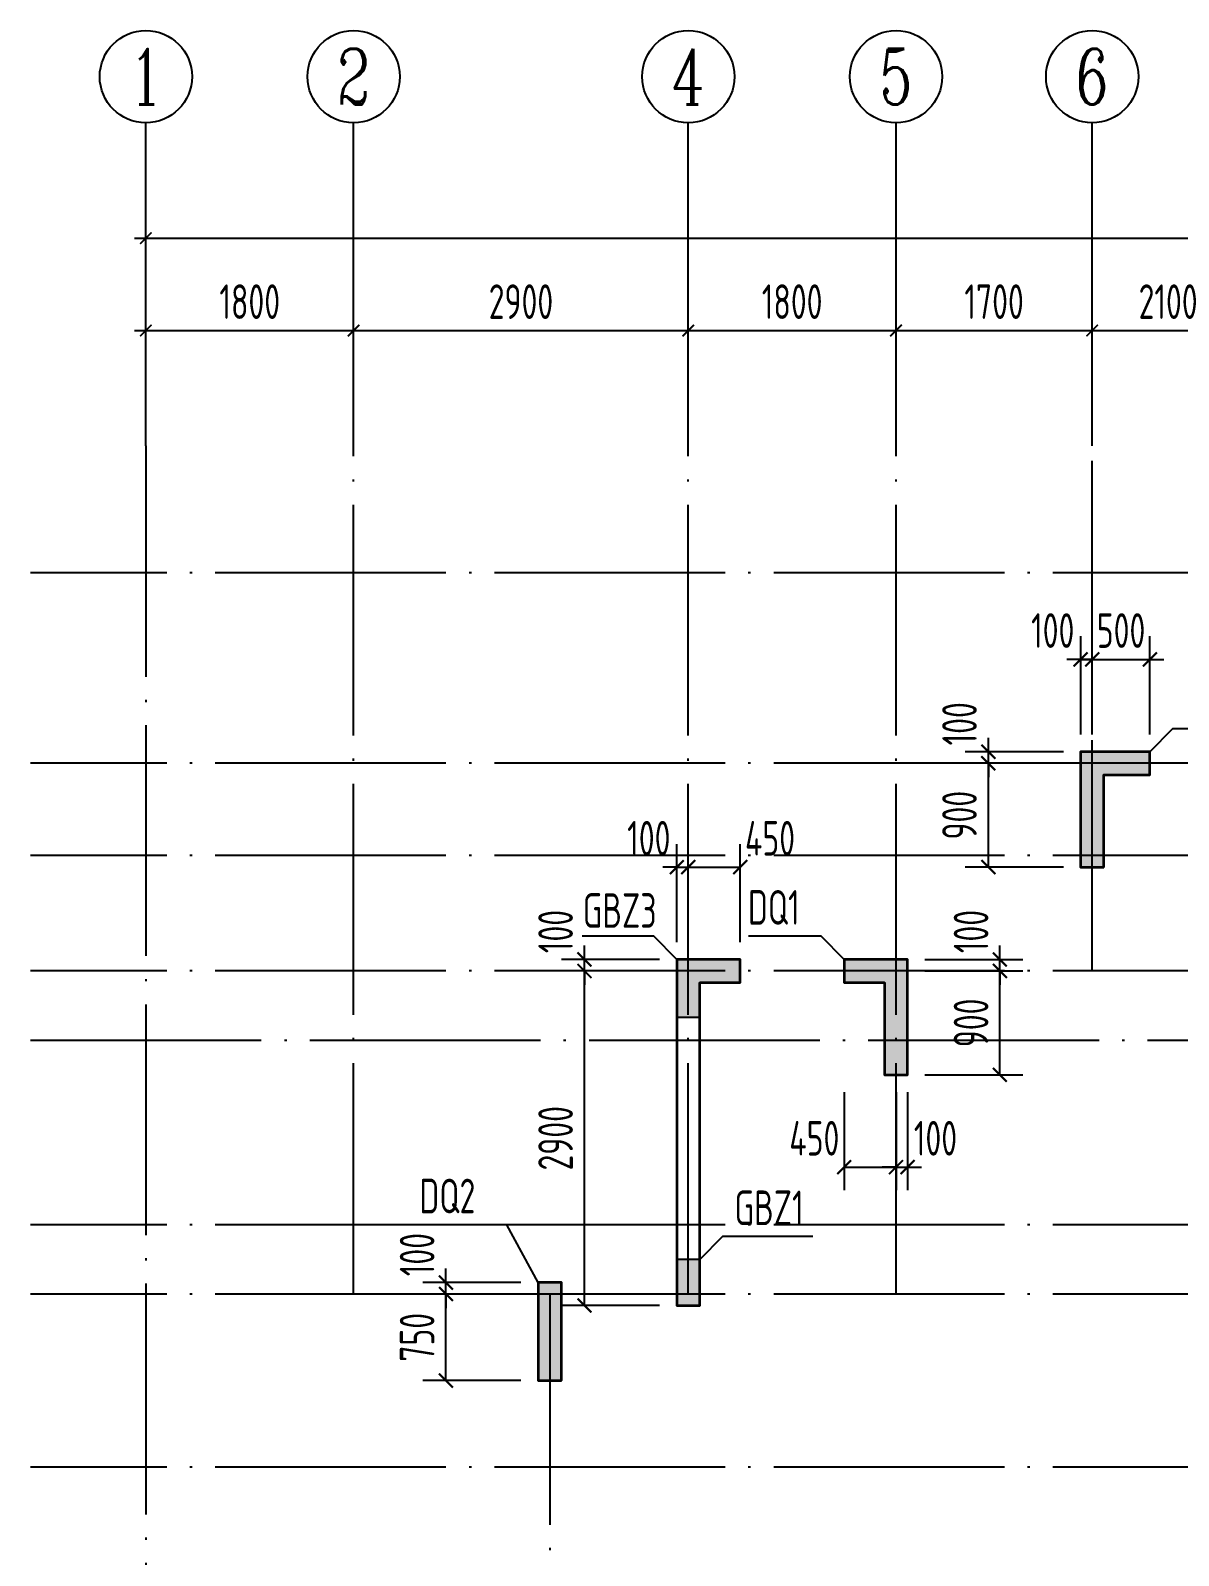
# Model space of a CAD drawing. Extents: x -655480 to 203344, y -294099 to 287156.
# Drawn here: x -305735 to -295787, y -70675 to -57459 of the extents above; entities that cross this region are included whole.
import ezdxf
from ezdxf.enums import TextEntityAlignment as Align

# ---------------------------------------------------------------- set-up
doc = ezdxf.new("R2010")
doc.units = 0
doc.header["$LTSCALE"] = 1000
doc.linetypes.add('DOTE', pattern=[2.42, 2, -0.2, 0.02, -0.2])
doc.layers.get('0').update_dxf_attribs({"linetype": 'CONTINUOUS'})
doc.layers.get('DEFPOINTS').update_dxf_attribs({"linetype": 'CONTINUOUS'})
for name, color, linetype in [('A-AXIS', 1, 'CONTINUOUS'), ('A-DOTE', 10, 'DOTE'), ('AXIS_NUM', 7, 'CONTINUOUS'), ('S-Q墙实线', 6, 'CONTINUOUS'), ('S-Q墙标注', 3, 'CONTINUOUS'), ('S-X详图填充', 252, 'CONTINUOUS'), ('S-X详图实线', 4, 'CONTINUOUS'), ('S-Y一般标注', 3, 'CONTINUOUS'), ('S-Z柱编号', 6, 'CONTINUOUS')]:
    doc.layers.add(name, color=color, linetype=linetype)
doc.styles.add('TSSD_Axis', font='complex.shx', dxfattribs={"width": 0.7, "bigfont": 'hztxt.shx'})
doc.styles.add('TSSD_DIMENSION', font='Tssdeng.shx', dxfattribs={"width": 0.7, "bigfont": 'tssdchn.shx'})
doc.styles.add('TSSD_REIN', font='tssdeng.shx', dxfattribs={"width": 0.7, "height": 300, "bigfont": 'tssdchn.shx'})
doc.styles.add('结构文字', font='zstxt.shx', dxfattribs={"width": 0.7, "bigfont": 'zshz.shx'})
doc.dimstyles.new('STRUCK', dxfattribs={"dimtxt": 400, "dimasz": 121, "dimexe": 200, "dimexo": 150, "dimgap": 115, "dimtad": 1, "dimdec": 0, "dimdsep": 46, "dimtxsty": '结构文字', "dimblk": 'ARCHTICK', "dimcen": 400, "dimclrd": 3, "dimclre": 3, "dimclrt": 7, "dimadec": 0, "dimazin": 0, "dimtfac": 1, "dimtdec": 0, "dimtix": 1, "dimtmove": 2, "dimatfit": 3, "dimldrblk": '_DIMX', "dimfxl": 1, "dimtolj": 1, "dimtzin": 0, "dimarcsym": 0})
doc.dimstyles.new('TSSD_100_100', dxfattribs={"dimtxt": 300, "dimasz": 100, "dimexe": 100, "dimexo": 250, "dimgap": 100, "dimtad": 1, "dimdec": 0, "dimzin": 0, "dimdsep": 46, "dimtxsty": 'TSSD_DIMENSION', "dimblk": 'ARCHTICK', "dimcen": 0, "dimdle": 100, "dimclrt": 7, "dimadec": 0, "dimazin": 0, "dimtfac": 1, "dimtdec": 0, "dimtix": 1, "dimtmove": 2, "dimatfit": 3, "dimldrblk": 'ARCHTICK', "dimfxl": 1, "dimtolj": 1, "dimtzin": 0, "dimarcsym": 0})

# ---------------------------------------------------------------- blocks, each defined once
blk = doc.blocks.new('ts_axno')
at = {"color": 0, "linetype": 'ByBlock', "lineweight": -2}
blk.add_circle((0, 0), 0.5, dxfattribs=at)
at = {"color": 0, "linetype": 'ByBlock', "lineweight": -2, "style": 'TSSD_Axis', "width": 0.7}
blk.add_attdef('A', text='', height=0.6, dxfattribs=at).set_placement((0, 0), align=Align.MIDDLE_CENTER)
blk = doc.blocks.new('_ArchTick')
at = {"color": 0, "linetype": 'ByBlock', "const_width": 0.15}
blk.add_lwpolyline([(-0.5, -0.5), (0.5, 0.5)], dxfattribs=at)
blk = doc.blocks.new('*D150')
at = {"layer": 'DEFPOINTS', "color": 0, "transparency": 16777216}
for p in [(6400, 19250), (4600, 18250), (6400, 18250)]:
    blk.add_point(p, dxfattribs=at)
at = {"layer": 'S-Y一般标注', "color": 0, "lineweight": -2, "transparency": 16777216}
for p, q in [((4600, 18500), (4600, 19350)), ((6400, 18500), (6400, 19350)), ((4500, 19250), (6500, 19250))]:
    blk.add_line(p, q, dxfattribs=at)
at = {"layer": 'S-Y一般标注', "color": 0, "lineweight": -2, "transparency": 16777216, "xscale": 100, "yscale": 100, "zscale": 100, "rotation": 180}
blk.add_blockref('_ArchTick', (4600, 19250), dxfattribs=at)
at = {"layer": 'S-Y一般标注', "color": 0, "lineweight": -2, "transparency": 16777216, "xscale": 100, "yscale": 100, "zscale": 100}
blk.add_blockref('_ArchTick', (6400, 19250), dxfattribs=at)
at = {"layer": 'S-Y一般标注', "color": 7, "transparency": 16777216, "insert": (5500, 19500), "char_height": 300, "attachment_point": 5, "style": 'TSSD_DIMENSION'}
blk.add_mtext('\\A1;1800', dxfattribs=at)
blk = doc.blocks.new('*D151')
at = {"layer": 'DEFPOINTS', "color": 0, "transparency": 16777216}
for p in [(9300, 19250), (6400, 18250), (9300, 18250)]:
    blk.add_point(p, dxfattribs=at)
at = {"layer": 'S-Y一般标注', "color": 0, "lineweight": -2, "transparency": 16777216}
for p, q in [((6400, 18500), (6400, 19350)), ((9300, 18500), (9300, 19350)), ((6300, 19250), (9400, 19250))]:
    blk.add_line(p, q, dxfattribs=at)
at = {"layer": 'S-Y一般标注', "color": 0, "lineweight": -2, "transparency": 16777216, "xscale": 100, "yscale": 100, "zscale": 100, "rotation": 180}
blk.add_blockref('_ArchTick', (6400, 19250), dxfattribs=at)
at = {"layer": 'S-Y一般标注', "color": 0, "lineweight": -2, "transparency": 16777216, "xscale": 100, "yscale": 100, "zscale": 100}
blk.add_blockref('_ArchTick', (9300, 19250), dxfattribs=at)
at = {"layer": 'S-Y一般标注', "color": 7, "transparency": 16777216, "insert": (7850, 19500), "char_height": 300, "attachment_point": 5, "style": 'TSSD_DIMENSION'}
blk.add_mtext('\\A1;2900', dxfattribs=at)
blk = doc.blocks.new('*D152')
at = {"layer": 'DEFPOINTS', "color": 0, "transparency": 16777216}
for p in [(11100, 19250), (9300, 18250), (11100, 18250)]:
    blk.add_point(p, dxfattribs=at)
at = {"layer": 'S-Y一般标注', "color": 0, "lineweight": -2, "transparency": 16777216}
for p, q in [((9300, 18500), (9300, 19350)), ((11100, 18500), (11100, 19350)), ((9200, 19250), (11200, 19250))]:
    blk.add_line(p, q, dxfattribs=at)
at = {"layer": 'S-Y一般标注', "color": 0, "lineweight": -2, "transparency": 16777216, "xscale": 100, "yscale": 100, "zscale": 100, "rotation": 180}
blk.add_blockref('_ArchTick', (9300, 19250), dxfattribs=at)
at = {"layer": 'S-Y一般标注', "color": 0, "lineweight": -2, "transparency": 16777216, "xscale": 100, "yscale": 100, "zscale": 100}
blk.add_blockref('_ArchTick', (11100, 19250), dxfattribs=at)
at = {"layer": 'S-Y一般标注', "color": 7, "transparency": 16777216, "insert": (10200, 19500), "char_height": 300, "attachment_point": 5, "style": 'TSSD_DIMENSION'}
blk.add_mtext('\\A1;1800', dxfattribs=at)
blk = doc.blocks.new('*D153')
at = {"layer": 'DEFPOINTS', "color": 0, "transparency": 16777216}
for p in [(12800, 19250), (11100, 18250), (12800, 18250)]:
    blk.add_point(p, dxfattribs=at)
at = {"layer": 'S-Y一般标注', "color": 0, "lineweight": -2, "transparency": 16777216}
for p, q in [((11100, 18500), (11100, 19350)), ((12800, 18500), (12800, 19350)), ((11000, 19250), (12900, 19250))]:
    blk.add_line(p, q, dxfattribs=at)
at = {"layer": 'S-Y一般标注', "color": 0, "lineweight": -2, "transparency": 16777216, "xscale": 100, "yscale": 100, "zscale": 100, "rotation": 180}
blk.add_blockref('_ArchTick', (11100, 19250), dxfattribs=at)
at = {"layer": 'S-Y一般标注', "color": 0, "lineweight": -2, "transparency": 16777216, "xscale": 100, "yscale": 100, "zscale": 100}
blk.add_blockref('_ArchTick', (12800, 19250), dxfattribs=at)
at = {"layer": 'S-Y一般标注', "color": 7, "transparency": 16777216, "insert": (11950, 19500), "char_height": 300, "attachment_point": 5, "style": 'TSSD_DIMENSION'}
blk.add_mtext('\\A1;1700', dxfattribs=at)
blk = doc.blocks.new('*D154')
at = {"layer": 'DEFPOINTS', "color": 0, "transparency": 16777216}
for p in [(14900, 19250), (12800, 18250), (14900, 18250)]:
    blk.add_point(p, dxfattribs=at)
at = {"layer": 'S-Y一般标注', "color": 0, "lineweight": -2, "transparency": 16777216}
for p, q in [((12800, 18500), (12800, 19350)), ((14900, 18500), (14900, 19350)), ((12700, 19250), (15000, 19250))]:
    blk.add_line(p, q, dxfattribs=at)
at = {"layer": 'S-Y一般标注', "color": 0, "lineweight": -2, "transparency": 16777216, "xscale": 100, "yscale": 100, "zscale": 100, "rotation": 180}
blk.add_blockref('_ArchTick', (12800, 19250), dxfattribs=at)
at = {"layer": 'S-Y一般标注', "color": 0, "lineweight": -2, "transparency": 16777216, "xscale": 100, "yscale": 100, "zscale": 100}
blk.add_blockref('_ArchTick', (14900, 19250), dxfattribs=at)
at = {"layer": 'S-Y一般标注', "color": 7, "transparency": 16777216, "insert": (13458, 19500), "char_height": 300, "attachment_point": 5, "style": 'TSSD_DIMENSION'}
blk.add_mtext('\\A1;2100', dxfattribs=at)
blk = doc.blocks.new('*D172')
at = {"layer": 'DEFPOINTS', "color": 0, "transparency": 16777216}
for p in [(54600, 20050), (4600, 18250), (54600, 18250)]:
    blk.add_point(p, dxfattribs=at)
at = {"layer": 'S-Y一般标注', "color": 0, "lineweight": -2, "transparency": 16777216}
for p, q in [((4600, 18500), (4600, 20150)), ((54600, 18500), (54600, 20150)), ((4500, 20050), (54700, 20050))]:
    blk.add_line(p, q, dxfattribs=at)
at = {"layer": 'S-Y一般标注', "color": 0, "lineweight": -2, "transparency": 16777216, "xscale": 100, "yscale": 100, "zscale": 100, "rotation": 180}
blk.add_blockref('_ArchTick', (4600, 20050), dxfattribs=at)
at = {"layer": 'S-Y一般标注', "color": 0, "lineweight": -2, "transparency": 16777216, "xscale": 100, "yscale": 100, "zscale": 100}
blk.add_blockref('_ArchTick', (54600, 20050), dxfattribs=at)
at = {"layer": 'S-Y一般标注', "color": 7, "transparency": 16777216, "insert": (29600, 20300), "char_height": 300, "attachment_point": 5, "style": 'TSSD_DIMENSION'}
blk.add_mtext('\\A1;50000', dxfattribs=at)
blk = doc.blocks.new('*D2194')
at = {"layer": 'DEFPOINTS', "color": 0, "transparency": 16777216}
for p in [(-300935, -65609), (-300135, -65609), (-300135, -68509)]:
    blk.add_point(p, dxfattribs=at)
at = {"layer": 'S-Q墙标注', "color": 3, "lineweight": -2, "transparency": 16777216}
for p, q in [((-300285, -65609), (-301135, -65609)), ((-300935, -68509), (-300935, -65609)), ((-300285, -68509), (-301135, -68509))]:
    blk.add_line(p, q, dxfattribs=at)
at = {"layer": 'S-Q墙标注', "color": 3, "lineweight": -2, "transparency": 16777216, "xscale": 121, "yscale": 121, "zscale": 121}
for p, rotation in [((-300935, -65609), 90), ((-300935, -68509), 270)]:
    blk.add_blockref('_ArchTick', p, dxfattribs=dict(at, rotation=rotation))
at = {"layer": 'S-Q墙标注', "color": 7, "transparency": 16777216, "insert": (-301185, -67059), "char_height": 300, "attachment_point": 5, "rotation": 90, "style": 'TSSD_REIN'}
blk.add_mtext('\\A1;2900', dxfattribs=at)
blk = doc.blocks.new('_DIMX')
blk.add_line((-150, 0), (150, 0))
at = {"const_width": 50}
blk.add_lwpolyline([(-70, -70), (70, 70)], dxfattribs=at)
blk = doc.blocks.new('*D2195')
at = {"layer": 'DEFPOINTS', "color": 0, "transparency": 16777216}
for p in [(-300935, -65509), (-300135, -65509), (-300135, -65609)]:
    blk.add_point(p, dxfattribs=at)
at = {"layer": 'S-Q墙标注', "color": 3, "lineweight": -2, "transparency": 16777216}
for p, q in [((-300935, -65509), (-300935, -65388)), ((-300285, -65509), (-301135, -65509)), ((-300935, -65609), (-300935, -65509)), ((-300285, -65609), (-301135, -65609)), ((-300935, -65609), (-300935, -65730))]:
    blk.add_line(p, q, dxfattribs=at)
at = {"layer": 'S-Q墙标注', "color": 3, "lineweight": -2, "transparency": 16777216, "xscale": 121, "yscale": 121, "zscale": 121}
for p, rotation in [((-300935, -65509), 270), ((-300935, -65609), 90)]:
    blk.add_blockref('_ArchTick', p, dxfattribs=dict(at, rotation=rotation))
at = {"layer": 'S-Q墙标注', "color": 7, "transparency": 16777216, "insert": (-301185, -65267), "char_height": 300, "attachment_point": 5, "rotation": 90, "style": 'TSSD_REIN'}
blk.add_mtext('\\A1;100', dxfattribs=at)
blk = doc.blocks.new('*D2196')
at = {"layer": 'DEFPOINTS', "color": 0, "transparency": 16777216}
for p in [(-300035, -64709), (-300135, -65509), (-300035, -65509)]:
    blk.add_point(p, dxfattribs=at)
at = {"layer": 'S-Q墙标注', "color": 3, "lineweight": -2, "transparency": 16777216}
for p, q in [((-300135, -65359), (-300135, -64509)), ((-300035, -65359), (-300035, -64509)), ((-300135, -64709), (-300256, -64709)), ((-300135, -64709), (-300035, -64709)), ((-300035, -64709), (-299914, -64709))]:
    blk.add_line(p, q, dxfattribs=at)
at = {"layer": 'S-Q墙标注', "color": 3, "lineweight": -2, "transparency": 16777216, "xscale": 121, "yscale": 121, "zscale": 121}
blk.add_blockref('_ArchTick', (-300135, -64709), dxfattribs=at)
at = {"layer": 'S-Q墙标注', "color": 3, "lineweight": -2, "transparency": 16777216, "xscale": 121, "yscale": 121, "zscale": 121, "rotation": 180}
blk.add_blockref('_ArchTick', (-300035, -64709), dxfattribs=at)
at = {"layer": 'S-Q墙标注', "color": 7, "transparency": 16777216, "insert": (-300377, -64459), "char_height": 300, "attachment_point": 5, "style": 'TSSD_REIN'}
blk.add_mtext('\\A1;100', dxfattribs=at)
blk = doc.blocks.new('*D2197')
at = {"layer": 'DEFPOINTS', "color": 0, "transparency": 16777216}
for p in [(-299585, -64709), (-300035, -65509), (-299585, -65509)]:
    blk.add_point(p, dxfattribs=at)
at = {"layer": 'S-Q墙标注', "color": 3, "lineweight": -2, "transparency": 16777216}
for p, q in [((-300035, -65359), (-300035, -64509)), ((-299585, -65359), (-299585, -64509)), ((-300035, -64709), (-299585, -64709))]:
    blk.add_line(p, q, dxfattribs=at)
at = {"layer": 'S-Q墙标注', "color": 3, "lineweight": -2, "transparency": 16777216, "xscale": 121, "yscale": 121, "zscale": 121, "rotation": 180}
blk.add_blockref('_ArchTick', (-300035, -64709), dxfattribs=at)
at = {"layer": 'S-Q墙标注', "color": 3, "lineweight": -2, "transparency": 16777216, "xscale": 121, "yscale": 121, "zscale": 121}
blk.add_blockref('_ArchTick', (-299585, -64709), dxfattribs=at)
at = {"layer": 'S-Q墙标注', "color": 7, "transparency": 16777216, "insert": (-299327, -64459), "char_height": 300, "attachment_point": 5, "style": 'TSSD_REIN'}
blk.add_mtext('\\A1;450', dxfattribs=at)
blk = doc.blocks.new('*D2198')
at = {"layer": 'DEFPOINTS', "color": 0, "transparency": 16777216}
for p in [(-298135, -65609), (-297335, -65609), (-298135, -66509)]:
    blk.add_point(p, dxfattribs=at)
at = {"layer": 'S-Q墙标注', "color": 3, "lineweight": -2, "transparency": 16777216}
for p, q in [((-297985, -65609), (-297135, -65609)), ((-297335, -66509), (-297335, -65609)), ((-297985, -66509), (-297135, -66509))]:
    blk.add_line(p, q, dxfattribs=at)
at = {"layer": 'S-Q墙标注', "color": 3, "lineweight": -2, "transparency": 16777216, "xscale": 121, "yscale": 121, "zscale": 121}
for p, rotation in [((-297335, -65609), 90), ((-297335, -66509), 270)]:
    blk.add_blockref('_ArchTick', p, dxfattribs=dict(at, rotation=rotation))
at = {"layer": 'S-Q墙标注', "color": 7, "transparency": 16777216, "insert": (-297585, -66059), "char_height": 300, "attachment_point": 5, "rotation": 90, "style": 'TSSD_REIN'}
blk.add_mtext('\\A1;900', dxfattribs=at)
blk = doc.blocks.new('*D2199')
at = {"layer": 'DEFPOINTS', "color": 0, "transparency": 16777216}
for p in [(-298135, -65509), (-297335, -65509), (-298135, -65609)]:
    blk.add_point(p, dxfattribs=at)
at = {"layer": 'S-Q墙标注', "color": 3, "lineweight": -2, "transparency": 16777216}
for p, q in [((-297335, -65509), (-297335, -65388)), ((-297985, -65509), (-297135, -65509)), ((-297335, -65609), (-297335, -65509)), ((-297985, -65609), (-297135, -65609)), ((-297335, -65609), (-297335, -65730))]:
    blk.add_line(p, q, dxfattribs=at)
at = {"layer": 'S-Q墙标注', "color": 3, "lineweight": -2, "transparency": 16777216, "xscale": 121, "yscale": 121, "zscale": 121}
for p, rotation in [((-297335, -65509), 270), ((-297335, -65609), 90)]:
    blk.add_blockref('_ArchTick', p, dxfattribs=dict(at, rotation=rotation))
at = {"layer": 'S-Q墙标注', "color": 7, "transparency": 16777216, "insert": (-297585, -65267), "char_height": 300, "attachment_point": 5, "rotation": 90, "style": 'TSSD_REIN'}
blk.add_mtext('\\A1;100', dxfattribs=at)
blk = doc.blocks.new('*D2200')
at = {"layer": 'DEFPOINTS', "color": 0, "transparency": 16777216}
for p in [(-298685, -66509), (-298235, -66509), (-298235, -67309)]:
    blk.add_point(p, dxfattribs=at)
at = {"layer": 'S-Q墙标注', "color": 3, "lineweight": -2, "transparency": 16777216}
for p, q in [((-298685, -66659), (-298685, -67509)), ((-298235, -66659), (-298235, -67509)), ((-298685, -67309), (-298235, -67309))]:
    blk.add_line(p, q, dxfattribs=at)
at = {"layer": 'S-Q墙标注', "color": 3, "lineweight": -2, "transparency": 16777216, "xscale": 121, "yscale": 121, "zscale": 121, "rotation": 180}
blk.add_blockref('_ArchTick', (-298685, -67309), dxfattribs=at)
at = {"layer": 'S-Q墙标注', "color": 3, "lineweight": -2, "transparency": 16777216, "xscale": 121, "yscale": 121, "zscale": 121}
blk.add_blockref('_ArchTick', (-298235, -67309), dxfattribs=at)
at = {"layer": 'S-Q墙标注', "color": 7, "transparency": 16777216, "insert": (-298943, -67059), "char_height": 300, "attachment_point": 5, "style": 'TSSD_REIN'}
blk.add_mtext('\\A1;450', dxfattribs=at)
blk = doc.blocks.new('*D2201')
at = {"layer": 'DEFPOINTS', "color": 0, "transparency": 16777216}
for p in [(-298235, -66509), (-298135, -66509), (-298135, -67309)]:
    blk.add_point(p, dxfattribs=at)
at = {"layer": 'S-Q墙标注', "color": 3, "lineweight": -2, "transparency": 16777216}
for p, q in [((-298235, -66659), (-298235, -67509)), ((-298135, -66659), (-298135, -67509)), ((-298235, -67309), (-298356, -67309)), ((-298235, -67309), (-298135, -67309)), ((-298135, -67309), (-298014, -67309))]:
    blk.add_line(p, q, dxfattribs=at)
at = {"layer": 'S-Q墙标注', "color": 3, "lineweight": -2, "transparency": 16777216, "xscale": 121, "yscale": 121, "zscale": 121}
blk.add_blockref('_ArchTick', (-298235, -67309), dxfattribs=at)
at = {"layer": 'S-Q墙标注', "color": 3, "lineweight": -2, "transparency": 16777216, "xscale": 121, "yscale": 121, "zscale": 121, "rotation": 180}
blk.add_blockref('_ArchTick', (-298135, -67309), dxfattribs=at)
at = {"layer": 'S-Q墙标注', "color": 7, "transparency": 16777216, "insert": (-297893, -67059), "char_height": 300, "attachment_point": 5, "style": 'TSSD_REIN'}
blk.add_mtext('\\A1;100', dxfattribs=at)
blk = doc.blocks.new('*D2202')
at = {"layer": 'DEFPOINTS', "color": 0, "transparency": 16777216}
for p in [(-297435, -63809), (-296635, -63809), (-296635, -64709)]:
    blk.add_point(p, dxfattribs=at)
at = {"layer": 'S-Q墙标注', "color": 3, "lineweight": -2, "transparency": 16777216}
for p, q in [((-296785, -63809), (-297635, -63809)), ((-297435, -64709), (-297435, -63809)), ((-296785, -64709), (-297635, -64709))]:
    blk.add_line(p, q, dxfattribs=at)
at = {"layer": 'S-Q墙标注', "color": 3, "lineweight": -2, "transparency": 16777216, "xscale": 121, "yscale": 121, "zscale": 121}
for p, rotation in [((-297435, -63809), 90), ((-297435, -64709), 270)]:
    blk.add_blockref('_ArchTick', p, dxfattribs=dict(at, rotation=rotation))
at = {"layer": 'S-Q墙标注', "color": 7, "transparency": 16777216, "insert": (-297685, -64259), "char_height": 300, "attachment_point": 5, "rotation": 90, "style": 'TSSD_REIN'}
blk.add_mtext('\\A1;900', dxfattribs=at)
blk = doc.blocks.new('*D2203')
at = {"layer": 'DEFPOINTS', "color": 0, "transparency": 16777216}
for p in [(-297435, -63709), (-296635, -63709), (-296635, -63809)]:
    blk.add_point(p, dxfattribs=at)
at = {"layer": 'S-Q墙标注', "color": 3, "lineweight": -2, "transparency": 16777216}
for p, q in [((-297435, -63709), (-297435, -63588)), ((-296785, -63709), (-297635, -63709)), ((-296785, -63809), (-297635, -63809)), ((-297435, -63809), (-297435, -63709)), ((-297435, -63809), (-297435, -63930))]:
    blk.add_line(p, q, dxfattribs=at)
at = {"layer": 'S-Q墙标注', "color": 3, "lineweight": -2, "transparency": 16777216, "xscale": 121, "yscale": 121, "zscale": 121}
for p, rotation in [((-297435, -63709), 270), ((-297435, -63809), 90)]:
    blk.add_blockref('_ArchTick', p, dxfattribs=dict(at, rotation=rotation))
at = {"layer": 'S-Q墙标注', "color": 7, "transparency": 16777216, "insert": (-297685, -63467), "char_height": 300, "attachment_point": 5, "rotation": 90, "style": 'TSSD_REIN'}
blk.add_mtext('\\A1;100', dxfattribs=at)
blk = doc.blocks.new('*D2204')
at = {"layer": 'DEFPOINTS', "color": 0, "transparency": 16777216}
for p in [(-296535, -62909), (-296635, -63709), (-296535, -63709)]:
    blk.add_point(p, dxfattribs=at)
at = {"layer": 'S-Q墙标注', "color": 3, "lineweight": -2, "transparency": 16777216}
for p, q in [((-296635, -63559), (-296635, -62709)), ((-296535, -63559), (-296535, -62709)), ((-296635, -62909), (-296756, -62909)), ((-296635, -62909), (-296535, -62909)), ((-296535, -62909), (-296414, -62909))]:
    blk.add_line(p, q, dxfattribs=at)
at = {"layer": 'S-Q墙标注', "color": 3, "lineweight": -2, "transparency": 16777216, "xscale": 121, "yscale": 121, "zscale": 121}
blk.add_blockref('_ArchTick', (-296635, -62909), dxfattribs=at)
at = {"layer": 'S-Q墙标注', "color": 3, "lineweight": -2, "transparency": 16777216, "xscale": 121, "yscale": 121, "zscale": 121, "rotation": 180}
blk.add_blockref('_ArchTick', (-296535, -62909), dxfattribs=at)
at = {"layer": 'S-Q墙标注', "color": 7, "transparency": 16777216, "insert": (-296877, -62659), "char_height": 300, "attachment_point": 5, "style": 'TSSD_REIN'}
blk.add_mtext('\\A1;100', dxfattribs=at)
blk = doc.blocks.new('*D2205')
at = {"layer": 'DEFPOINTS', "color": 0, "transparency": 16777216}
for p in [(-296035, -62909), (-296535, -63709), (-296035, -63709)]:
    blk.add_point(p, dxfattribs=at)
at = {"layer": 'S-Q墙标注', "color": 3, "lineweight": -2, "transparency": 16777216}
for p, q in [((-296535, -63559), (-296535, -62709)), ((-296035, -63559), (-296035, -62709)), ((-296535, -62909), (-296656, -62909)), ((-296535, -62909), (-296035, -62909)), ((-296035, -62909), (-295914, -62909))]:
    blk.add_line(p, q, dxfattribs=at)
at = {"layer": 'S-Q墙标注', "color": 3, "lineweight": -2, "transparency": 16777216, "xscale": 121, "yscale": 121, "zscale": 121}
blk.add_blockref('_ArchTick', (-296535, -62909), dxfattribs=at)
at = {"layer": 'S-Q墙标注', "color": 3, "lineweight": -2, "transparency": 16777216, "xscale": 121, "yscale": 121, "zscale": 121, "rotation": 180}
blk.add_blockref('_ArchTick', (-296035, -62909), dxfattribs=at)
at = {"layer": 'S-Q墙标注', "color": 7, "transparency": 16777216, "insert": (-296285, -62659), "char_height": 300, "attachment_point": 5, "style": 'TSSD_REIN'}
blk.add_mtext('\\A1;500', dxfattribs=at)
blk = doc.blocks.new('*D2292')
at = {"layer": 'DEFPOINTS', "color": 0, "transparency": 16777216}
for p in [(-302135, -68309), (-301335, -68309), (-301335, -68409)]:
    blk.add_point(p, dxfattribs=at)
at = {"layer": 'S-Q墙标注', "color": 3, "lineweight": -2, "transparency": 16777216}
for p, q in [((-302135, -68309), (-302135, -68188)), ((-301485, -68309), (-302335, -68309)), ((-302135, -68409), (-302135, -68309)), ((-301485, -68409), (-302335, -68409)), ((-302135, -68409), (-302135, -68530))]:
    blk.add_line(p, q, dxfattribs=at)
at = {"layer": 'S-Q墙标注', "color": 3, "lineweight": -2, "transparency": 16777216, "xscale": 121, "yscale": 121, "zscale": 121}
for p, rotation in [((-302135, -68309), 270), ((-302135, -68409), 90)]:
    blk.add_blockref('_ArchTick', p, dxfattribs=dict(at, rotation=rotation))
at = {"layer": 'S-Q墙标注', "color": 7, "transparency": 16777216, "insert": (-302385, -68067), "char_height": 300, "attachment_point": 5, "rotation": 90, "style": 'TSSD_REIN'}
blk.add_mtext('\\A1;100', dxfattribs=at)
blk = doc.blocks.new('*D2293')
at = {"layer": 'DEFPOINTS', "color": 0, "transparency": 16777216}
for p in [(-302135, -68409), (-301335, -68409), (-301335, -69159)]:
    blk.add_point(p, dxfattribs=at)
at = {"layer": 'S-Q墙标注', "color": 3, "lineweight": -2, "transparency": 16777216}
for p, q in [((-301485, -68409), (-302335, -68409)), ((-302135, -69159), (-302135, -68409)), ((-301485, -69159), (-302335, -69159))]:
    blk.add_line(p, q, dxfattribs=at)
at = {"layer": 'S-Q墙标注', "color": 3, "lineweight": -2, "transparency": 16777216, "xscale": 121, "yscale": 121, "zscale": 121}
for p, rotation in [((-302135, -68409), 90), ((-302135, -69159), 270)]:
    blk.add_blockref('_ArchTick', p, dxfattribs=dict(at, rotation=rotation))
at = {"layer": 'S-Q墙标注', "color": 7, "transparency": 16777216, "insert": (-302385, -68784), "char_height": 300, "attachment_point": 5, "rotation": 90, "style": 'TSSD_REIN'}
blk.add_mtext('\\A1;750', dxfattribs=at)
blk = doc.blocks.new('20210726.16395156')
at = {"layer": 'A-AXIS'}
for p, q in [((4600, 18249.9), (4600, 21049.9)), ((6400, 18249.9), (6400, 21049.9)), ((9300, 18249.9), (9300, 21049.9)), ((11100, 18249.9), (11100, 21049.9)), ((12800, 18249.9), (12800, 21049.9))]:
    blk.add_line(p, q, dxfattribs=at)
at = {"layer": 'A-DOTE'}
for p, q in [((4600, 18249.9), (4600, 3600)), ((6400, 10900), (6400, 18249.9)), ((9300, 10900), (9300, 18249.9)), ((11100, 10900), (11100, 18249.9)), ((12800, 13700), (12800, 18249.9)), ((55600, 17150), (3600, 17150)), ((55600, 15500), (3600, 15500)), ((55600, 14700), (3600, 14700)), ((55600, 13700), (3600, 13700)), ((3600, 13100.3), (55600, 13100.3)), ((55600, 11500), (3600, 11500)), ((55600, 10900), (3600, 10900)), ((8100, 10900), (8100, 3600)), ((55600, 9400), (3600, 9400))]:
    blk.add_line(p, q, dxfattribs=at)
at = {"layer": 'A-AXIS'}
ref = blk.add_blockref('ts_axno', (4600, 21449.9), dxfattribs=dict(at, xscale=800, yscale=800, zscale=800))
ref.add_attrib('1', '1', dxfattribs={"layer": 'AXIS_NUM', "height": 480, "style": 'TSSD_Axis', "width": 0.7}).set_placement((4600, 21449.9), align=Align.MIDDLE_CENTER)
ref = blk.add_blockref('ts_axno', (6400, 21449.9), dxfattribs=dict(at, xscale=800, yscale=800, zscale=800))
ref.add_attrib('2', '2', dxfattribs={"layer": 'AXIS_NUM', "height": 480, "style": 'TSSD_Axis', "width": 0.7}).set_placement((6400, 21449.9), align=Align.MIDDLE_CENTER)
ref = blk.add_blockref('ts_axno', (9300, 21449.9), dxfattribs=dict(at, xscale=800, yscale=800, zscale=800))
ref.add_attrib('3', '4', dxfattribs={"layer": 'AXIS_NUM', "height": 480, "style": 'TSSD_Axis', "width": 0.7}).set_placement((9300, 21449.9), align=Align.MIDDLE_CENTER)
ref = blk.add_blockref('ts_axno', (11100, 21449.9), dxfattribs=dict(at, xscale=800, yscale=800, zscale=800))
ref.add_attrib('4', '5', dxfattribs={"layer": 'AXIS_NUM', "height": 480, "style": 'TSSD_Axis', "width": 0.7}).set_placement((11100, 21449.9), align=Align.MIDDLE_CENTER)
ref = blk.add_blockref('ts_axno', (12800, 21449.9), dxfattribs=dict(at, xscale=800, yscale=800, zscale=800))
ref.add_attrib('5', '6', dxfattribs={"layer": 'AXIS_NUM', "height": 480, "style": 'TSSD_Axis', "width": 0.7}).set_placement((12800, 21449.9), align=Align.MIDDLE_CENTER)
at = {"layer": 'S-Y一般标注'}
for base, p1, p2, picture, middle in [((54600, 20049.9), (4600, 18249.9), (54600, 18249.9), '*D172', (29600, 20299.9)), ((6400, 19249.9), (4600, 18249.9), (6400, 18249.9), '*D150', (5500, 19499.9)), ((9300, 19249.9), (6400, 18249.9), (9300, 18249.9), '*D151', (7850, 19499.9)), ((11100, 19249.9), (9300, 18249.9), (11100, 18249.9), '*D152', (10200, 19499.9)), ((12800, 19249.9), (11100, 18249.9), (12800, 18249.9), '*D153', (11950, 19499.9))]:
    dim = blk.add_linear_dim(base=base, p1=p1, p2=p2, dimstyle='TSSD_100_100', dxfattribs=at)
    dim.commit()
    dim.dimension.update_dxf_attribs({"geometry": picture, "text_midpoint": middle})
dim = blk.add_linear_dim(base=(14900, 19249.9), p1=(12800, 18249.9), p2=(14900, 18249.9), dimstyle='TSSD_100_100', dxfattribs=at)
dim.commit()
dim.dimension.update_dxf_attribs({"geometry": '*D154', "text_midpoint": (13458.1, 19499.9), "dimtype": 160})

msp = doc.modelspace()

# ---------------------------------------------------------------- hatches: boundary and pattern name
at = {"layer": 'S-X详图填充'}
h = msp.add_hatch(color=256, dxfattribs=at)
h.dxf.hatch_style = 1
h.paths.add_polyline_path([(-296435.12, -63908.61), (-296035.2, -63908.61), (-296035.2, -63708.61), (-296635.12, -63708.61), (-296635.12, -64708.61), (-296435.12, -64708.61)])
h = msp.add_hatch(color=256, dxfattribs=at)
h.dxf.hatch_style = 1
h.paths.add_polyline_path([(-300135.11, -66008.61), (-299935.11, -66008.61), (-299935.11, -65708.61), (-299585.11, -65708.61), (-299585.11, -65508.61), (-300135.11, -65508.61)])
h = msp.add_hatch(color=256, dxfattribs=at)
h.dxf.hatch_style = 1
h.paths.add_polyline_path([(-298135.11, -65508.61), (-298685.03, -65508.61), (-298685.03, -65708.61), (-298335.11, -65708.61), (-298335.11, -66508.61), (-298135.11, -66508.61)])
h = msp.add_hatch(color=256, dxfattribs=at)
h.dxf.hatch_style = 1
h.paths.add_polyline_path([(-299935.11, -68108.61), (-300135.11, -68108.61), (-300135.11, -68508.61), (-299935.11, -68508.61)])
h = msp.add_hatch(color=256, dxfattribs=at)
h.dxf.hatch_style = 1
h.paths.add_polyline_path([(-301335.11, -69158.61), (-301135.11, -69158.61), (-301135.14, -68308.61), (-301335.14, -68308.61)])

# ---------------------------------------------------------------- linework, layer by layer
at = {"layer": 'S-Q墙实线', "lineweight": 35}
for points in [[(-296435.12, -64708.61), (-296435.12, -63908.61), (-296035.2, -63908.61), (-296035.2, -63708.61), (-296635.12, -63708.61), (-296635.12, -64708.61)], [(-299935.11, -65708.61), (-299585.11, -65708.61), (-299585.11, -65508.61), (-300135.11, -65508.61), (-300135.11, -68508.61), (-299935.11, -68508.61)], [(-298335.11, -65708.61), (-298335.11, -66508.61), (-298135.11, -66508.61), (-298135.11, -65508.61), (-298685.11, -65508.61), (-298685.11, -65708.61)], [(-301135.11, -69158.61), (-301135.11, -68308.61), (-301335.11, -68308.61), (-301335.11, -69158.61)]]:
    msp.add_lwpolyline(points, close=True, dxfattribs=at)
at = {"layer": 'S-X详图实线'}
for points in [[(-296435.12, -63908.61), (-296035.2, -63908.61), (-296035.2, -63708.61), (-296635.12, -63708.61), (-296635.12, -64708.61), (-296435.12, -64708.61), (-296435.12, -63908.61)], [(-300135.11, -66008.61), (-299935.11, -66008.61), (-299935.11, -65708.61), (-299585.11, -65708.61), (-299585.11, -65508.61), (-300135.11, -65508.61), (-300135.11, -66008.61)], [(-298135.11, -65508.61), (-298685.03, -65508.61), (-298685.03, -65708.61), (-298335.11, -65708.61), (-298335.11, -66508.61), (-298135.11, -66508.61), (-298135.11, -65508.61)], [(-299935.11, -68108.61), (-300135.11, -68108.61), (-300135.11, -68508.61), (-299935.11, -68508.61), (-299935.11, -68108.61)], [(-301335.11, -69158.61), (-301135.11, -69158.61), (-301135.14, -68308.61), (-301335.14, -68308.61), (-301335.14, -68708.61)]]:
    msp.add_lwpolyline(points, close=True, dxfattribs=at)
at = {"layer": 'S-Z柱编号', "color": 7}
for points in [[(-296035.2, -63708.61), (-295835.2, -63508.61), (-295229.41, -63508.61)], [(-300135.11, -65508.61), (-300335.11, -65308.61), (-300955.19, -65308.61)], [(-298685.03, -65508.61), (-298885.03, -65308.61), (-299513.45, -65308.61)], [(-301335.18, -68308.61), (-301607.31, -67808.61), (-302373.43, -67808.61)], [(-299935.11, -68108.61), (-299735.11, -67908.61), (-298955.2, -67908.61)]]:
    msp.add_lwpolyline(points, dxfattribs=at)

# ---------------------------------------------------------------- block references
at = {"layer": 'A-DOTE'}
msp.add_blockref('20210726.16395156', (-309335.12, -79308.66), dxfattribs=at)

# ---------------------------------------------------------------- texts
at = {"layer": 'S-Z柱编号', "color": 7, "style": 'TSSD_REIN', "width": 0.7}
for s, p in [('GBZ3', (-300949.79, -65324.92)), ('DQ1', (-299518.29, -65297.82)), ('DQ2', (-302365.04, -67799.33)), ('GBZ1', (-299635.11, -67901.43))]:
    msp.add_text(s, height=300, dxfattribs=at).set_placement(p, align=Align.BOTTOM_LEFT)

# ---------------------------------------------------------------- dimensions: what is measured, and where the dimension line sits
at = {"layer": 'S-Q墙标注'}
for base, p1, p2, picture, middle in [((-296535.12, -62908.61), (-296635.12, -63708.61), (-296535.12, -63708.61), '*D2204', (-296877.04, -62658.61)), ((-300035.12, -64708.61), (-300135.11, -65508.61), (-300035.12, -65508.61), '*D2196', (-300377.03, -64458.61)), ((-299585.11, -64708.61), (-300035.12, -65508.61), (-299585.11, -65508.61), '*D2197', (-299327.03, -64458.61)), ((-298235.12, -67308.61), (-298685.03, -66508.61), (-298235.12, -66508.61), '*D2200', (-298943.11, -67058.61)), ((-298135.11, -67308.61), (-298235.12, -66508.61), (-298135.11, -66508.61), '*D2201', (-297893.19, -67058.61))]:
    dim = msp.add_linear_dim(base=base, p1=p1, p2=p2, dimstyle='STRUCK', override={"dimtxt": 300, "dimgap": 100, "dimtxsty": 'TSSD_REIN'}, dxfattribs=at)
    dim.commit()
    dim.dimension.update_dxf_attribs({"geometry": picture, "text_midpoint": middle, "dimtype": 160})
dim = msp.add_linear_dim(base=(-296035.2, -62908.61), p1=(-296535.12, -63708.61), p2=(-296035.2, -63708.61), dimstyle='STRUCK', override={"dimtxt": 300, "dimgap": 100, "dimtxsty": 'TSSD_REIN'}, dxfattribs=at)
dim.commit()
dim.dimension.update_dxf_attribs({"geometry": '*D2205', "text_midpoint": (-296285.16, -62658.61)})
for base, p1, p2, picture, middle in [((-297435.12, -63708.61), (-296635.12, -63808.61), (-296635.12, -63708.61), '*D2203', (-297685.12, -63466.69)), ((-300935.11, -65508.61), (-300135.11, -65608.61), (-300135.11, -65508.61), '*D2195', (-301185.11, -65266.69)), ((-297335.11, -65508.61), (-298135.11, -65608.61), (-298135.11, -65508.61), '*D2199', (-297585.11, -65266.69)), ((-302135.11, -68308.61), (-301335.11, -68408.61), (-301335.11, -68308.61), '*D2292', (-302385.11, -68066.69))]:
    dim = msp.add_linear_dim(base=base, p1=p1, p2=p2, angle=90, dimstyle='STRUCK', override={"dimtxt": 300, "dimgap": 100, "dimtxsty": 'TSSD_REIN'}, dxfattribs=at)
    dim.commit()
    dim.dimension.update_dxf_attribs({"geometry": picture, "text_midpoint": middle, "dimtype": 160})
for base, p1, p2, picture, middle in [((-297435.12, -63808.61), (-296635.12, -64708.61), (-296635.12, -63808.61), '*D2202', (-297685.12, -64258.61)), ((-300935.11, -65608.61), (-300135.11, -68508.61), (-300135.11, -65608.61), '*D2194', (-301185.11, -67058.61)), ((-297335.11, -65608.61), (-298135.11, -66508.61), (-298135.11, -65608.61), '*D2198', (-297585.11, -66058.61)), ((-302135.11, -68408.61), (-301335.11, -69158.61), (-301335.11, -68408.61), '*D2293', (-302385.11, -68783.61))]:
    dim = msp.add_linear_dim(base=base, p1=p1, p2=p2, angle=90, dimstyle='STRUCK', override={"dimtxt": 300, "dimgap": 100, "dimtxsty": 'TSSD_REIN'}, dxfattribs=at)
    dim.commit()
    dim.dimension.update_dxf_attribs({"geometry": picture, "text_midpoint": middle})

doc.saveas('drawing.dxf')
